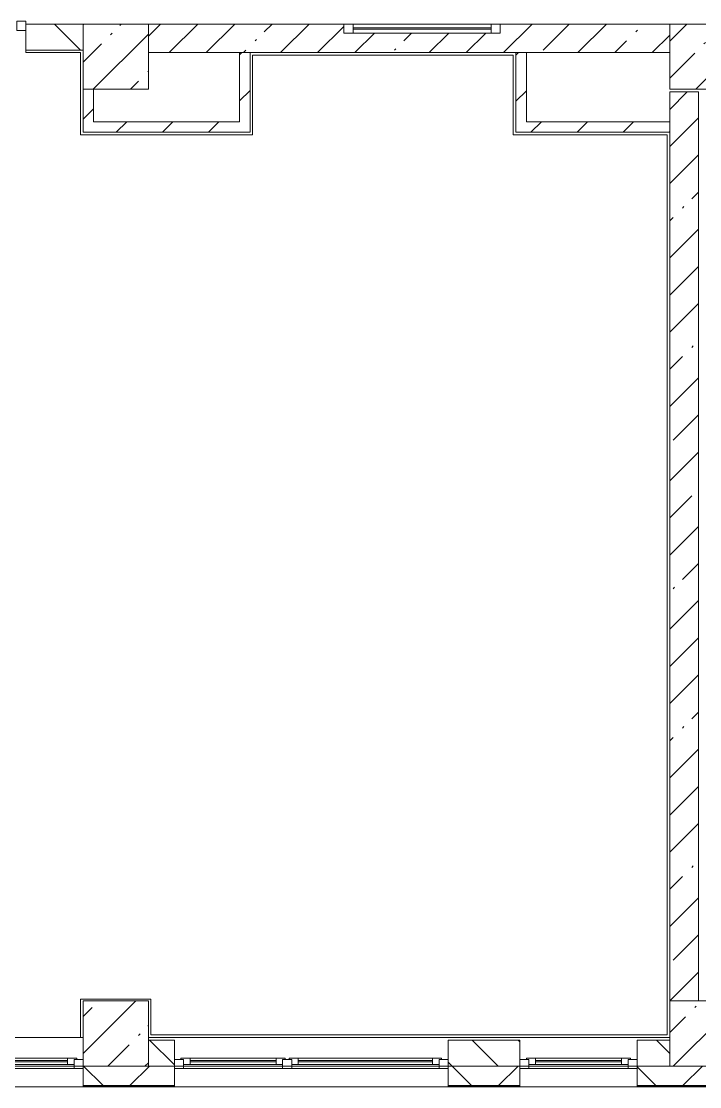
# Model space of a CAD drawing. Header units: millimetres. Extents: x 81773 to 282675, y -8553 to 29000.
# Drawn here: x 208238 to 213443, y -258 to 7921 of the extents above; entities that cross this region are included whole.
import ezdxf

# ---------------------------------------------------------------- set-up
doc = ezdxf.new("R2010")
doc.units = ezdxf.units.MM
doc.layers.add('A-FLOR-3', color=7, linetype='Continuous', lineweight=5, true_color=0xaaaaaa)
for name, color, linetype, lineweight in [('A-GLAZ-3', 7, 'Continuous', 5), ('A-GLAZ-CWMG-2', 7, 'Continuous', 5), ('A-WALL', 7, 'Continuous', 9), ('A-WALL-2', 7, 'Continuous', 5), ('I-WALL-4', 7, 'Continuous', 5), ('S-COLS-2', 7, 'Continuous', 5)]:
    doc.layers.add(name, color=color, linetype=linetype, lineweight=lineweight)
pattern_1 = [(45, (147802.7, 0), (-285.1231, 285.1231), []), (45, (148087.8, 0), (-285.1231, 285.1231), [504.031, -100.806, 16.764, -84.042])]
pattern_2 = [(45, (147802.7, 0), (-176.7767, 176.7767), [])]

# ---------------------------------------------------------------- blocks, each defined once
blk = doc.blocks.new('BSC_Колонна _Прямоугольная - 500х500-V102-3_3_3_птичка')
at = {"layer": 'S-COLS-2'}
h = blk.add_hatch(dxfattribs=at)
h.set_pattern_fill('FP_63', color=256, style=0, pattern_type=2)
h.set_pattern_definition([(45, (-61160, -7650), (-285.1231, 285.1231), []), (45, (-60874.88, -7650), (-285.123, 285.123), [504.031, -100.806, 16.764, -84.042])])
h.paths.add_polyline_path([(-250, -250), (250, -250), (250, 250), (-250, 250)])
for p, q in [((250, 250), (-250, 250)), ((-250, 250), (-250, -250)), ((250, -250), (250, 250)), ((-250, -250), (250, -250))]:
    blk.add_line(p, q, dxfattribs=at)
blk = doc.blocks.new('BSC_Колонна _Прямоугольная - 500х500-V109-3_3_3_птичка')
at = {"layer": 'S-COLS-2'}
h = blk.add_hatch(dxfattribs=at)
h.set_pattern_fill('FP_70', color=256, style=0, pattern_type=2)
h.set_pattern_definition([(45, (-61160, -150), (-285.123, 285.123), []), (45, (-60874.88, -150), (-285.123, 285.123), [504.031, -100.806, 16.764, -84.042])])
h.paths.add_polyline_path([(-250, -250), (250, -250), (250, 250), (-250, 250)])
for p, q in [((250, 250), (-250, 250)), ((-250, 250), (-250, -250)), ((250, -250), (250, 250)), ((-250, -250), (250, -250))]:
    blk.add_line(p, q, dxfattribs=at)
blk = doc.blocks.new('BSC_Колонна _Прямоугольная - 500х500-V110-3_3_3_птичка')
at = {"layer": 'S-COLS-2'}
h = blk.add_hatch(dxfattribs=at)
h.set_pattern_fill('FP_71', color=256, style=0, pattern_type=2)
h.set_pattern_definition([(45, (-65660, -150), (-285.1231, 285.1231), []), (45, (-65374.88, -150), (-285.1231, 285.1231), [504.031, -100.806, 16.764, -84.042])])
h.paths.add_polyline_path([(-106.7, -250), (250, -250), (250, 250), (-250, 250), (-250, -250)])
for p, q in [((250, 250), (-250, 250)), ((-250, 250), (-250, -250)), ((250, -250), (250, 250)), ((-250, -250), (250, -250))]:
    blk.add_line(p, q, dxfattribs=at)
blk = doc.blocks.new('BSC_Колонна _Прямоугольная - 500х500-V113-3_3_3_птичка')
at = {"layer": 'S-COLS-2'}
h = blk.add_hatch(dxfattribs=at)
h.set_pattern_fill('FP_74', color=256, style=0, pattern_type=2)
h.set_pattern_definition([(45, (-65660, -7650), (-285.1231, 285.1231), []), (45, (-65374.88, -7650), (-285.1231, 285.1231), [504.031, -100.806, 16.764, -84.042])])
h.paths.add_polyline_path([(-106.7, -250), (250, -250), (250, 22), (220, 22), (220, 30), (250, 30), (250, 250), (-250, 250), (-250, -250)])
for p, q in [((220, 250), (-250, 250)), ((-250, 250), (-250, -250)), ((250, -250), (250, 22)), ((-250, -250), (250, -250))]:
    blk.add_line(p, q, dxfattribs=at)
blk = doc.blocks.new('120_Окно_СКБ_2Ст - 120_Окно_СКБ_2Ст 3100х2500 _мал_створка слева_ 2-22446355-3_3_3_птичка')
at = {"layer": 'A-GLAZ-3'}
for p, q in [((-1550, -127), (-1550, -57)), ((-1550, -57), (-1480, -57)), ((1550, -57), (-1550, -57)), ((-1480, -57), (-1480, -127)), ((650, -127), (650, -57)), ((650, -57), (720, -57)), ((720, -57), (720, -127)), ((1480, -127), (1480, -57)), ((1480, -57), (1550, -57)), ((1550, -57), (1550, -127)), ((-1480, -127), (-1550, -127)), ((-1550, -127), (-1500, -127)), ((-1480, -127), (-1500, -127)), ((-1500, -127), (-1500, -137)), ((-1500, -137), (670, -137)), ((670, -137), (-1500, -137)), ((650, -87), (-1480, -87)), ((-1480, -87), (-1480, -127)), ((-1430, -137), (-1430, -87)), ((-1430, -107), (600, -107)), ((600, -117), (-1430, -117)), ((600, -137), (600, -87)), ((650, -127), (650, -87)), ((720, -127), (650, -127)), ((670, -127), (650, -127)), ((670, -127), (700, -127)), ((670, -137), (670, -127)), ((720, -127), (700, -127)), ((700, -127), (700, -137)), ((700, -137), (1500, -137)), ((1500, -137), (700, -137)), ((1480, -87), (720, -87)), ((720, -87), (720, -127)), ((770, -137), (770, -87)), ((770, -107), (1430, -107)), ((1430, -117), (770, -117)), ((1430, -137), (1430, -87)), ((1480, -127), (1480, -87)), ((1550, -127), (1480, -127)), ((1500, -127), (1480, -127)), ((1500, -127), (1550, -127)), ((1500, -137), (1500, -127))]:
    blk.add_line(p, q, dxfattribs=at)
blk = doc.blocks.new('120_Окно_СКБ_1Ст - 120_Окно_СКБ_1Ст 900х2500_h_-22445987-3_3_3_птичка')
at = {"layer": 'A-GLAZ-3'}
for p, q in [((-450, -127), (-450, -57)), ((-450, -57), (-380, -57)), ((450, -57), (-450, -57)), ((-380, -57), (-380, -127)), ((380, -127), (380, -57)), ((380, -57), (450, -57)), ((450, -57), (450, -127)), ((-380, -127), (-450, -127)), ((-450, -127), (-400, -127)), ((-380, -127), (-400, -127)), ((-400, -127), (-400, -137)), ((-400, -137), (400, -137)), ((400, -137), (-400, -137)), ((380, -87), (-380, -87)), ((-380, -87), (-380, -127)), ((-330, -137), (-330, -87)), ((-330, -107), (330, -107)), ((330, -117), (-330, -117)), ((330, -137), (330, -87)), ((380, -127), (380, -87)), ((450, -127), (380, -127)), ((400, -127), (380, -127)), ((400, -127), (450, -127)), ((400, -137), (400, -127))]:
    blk.add_line(p, q, dxfattribs=at)
blk = doc.blocks.new('120_Окно_СКБ_2Ст - 120_Окно_СКБ_2Ст 2100х2400 _мал створка справа_-22446225-3_3_3_птичка')
at = {"layer": 'A-GLAZ-3'}
for p, q in [((-1050, -127), (-1050, -57)), ((-1050, -57), (-980, -57)), ((1050, -57), (-1050, -57)), ((-980, -57), (-980, -127)), ((150, -127), (150, -57)), ((150, -57), (220, -57)), ((220, -57), (220, -127)), ((980, -127), (980, -57)), ((980, -57), (1050, -57)), ((1050, -57), (1050, -127)), ((-980, -127), (-1050, -127)), ((-1050, -127), (-1000, -127)), ((-980, -127), (-1000, -127)), ((-1000, -127), (-1000, -137)), ((-1000, -137), (170, -137)), ((170, -137), (-1000, -137)), ((150, -87), (-980, -87)), ((-980, -87), (-980, -127)), ((-930, -137), (-930, -87)), ((-930, -107), (100, -107)), ((100, -117), (-930, -117)), ((100, -137), (100, -87)), ((150, -127), (150, -87)), ((220, -127), (150, -127)), ((170, -127), (150, -127)), ((170, -127), (200, -127)), ((170, -137), (170, -127)), ((220, -127), (200, -127)), ((200, -127), (200, -137)), ((200, -137), (1000, -137)), ((1000, -137), (200, -137)), ((980, -87), (220, -87)), ((220, -87), (220, -127)), ((270, -137), (270, -87)), ((270, -107), (930, -107)), ((930, -117), (270, -117)), ((930, -137), (930, -87)), ((980, -127), (980, -87)), ((1050, -127), (980, -127)), ((1000, -127), (980, -127)), ((1000, -127), (1050, -127)), ((1000, -137), (1000, -127))]:
    blk.add_line(p, q, dxfattribs=at)
blk = doc.blocks.new('Прямоугольный импост - 50 x 70 мм-V258-3_3_3_птичка')
at = {"layer": 'A-GLAZ-CWMG-2'}
for p, q in [((-70, 35), (0, 35)), ((-70, -35), (-70, 35)), ((0, 35), (0, -35)), ((0, -35), (-70, -35))]:
    blk.add_line(p, q, dxfattribs=at)
blk = doc.blocks.new('120_Окно_СКБ_1Ст - 120_Окно_СКБ_1Ст 400х1200 EI30-24228621-3_3_3_птичка')
at = {"layer": 'A-GLAZ-3'}
for p, q in [((-600, 40), (-600, 110)), ((-600, 110), (-530, 110)), ((600, 110), (-600, 110)), ((-530, 110), (-530, 40)), ((530, 40), (530, 110)), ((530, 110), (600, 110)), ((600, 110), (600, 40)), ((-530, 40), (-600, 40)), ((-600, 40), (600, 40)), ((530, 80), (-530, 80)), ((530, 70), (-530, 70)), ((600, 40), (530, 40))]:
    blk.add_line(p, q, dxfattribs=at)

msp = doc.modelspace()

# ---------------------------------------------------------------- hatches: boundary and pattern name
at = {"layer": 'A-WALL-2'}
h = msp.add_hatch(dxfattribs=at)
h.set_pattern_fill('FP_82', color=256, style=0, pattern_type=2)
h.set_pattern_definition([(135, (147802.7, 0), (-176.7767, -176.7767), [])])
h.paths.add_polyline_path([(212962.7, -100), (213212.7, -100), (213212.7, 100), (212962.7, 100)])
h.paths.add_polyline_path([(203312.7, -100), (203312.7, 100), (202562.7, 100), (202562.7, -100), (202759.2, -100)])
h.paths.add_polyline_path([(204712.7, -100), (205612.7, -100), (205612.7, 100), (204712.7, 100), (204712.7, -52.2)])
h.paths.add_polyline_path([(212062.7, -100), (212062.7, 100), (211512.7, 100), (211512.7, -100)])
h.paths.add_polyline_path([(209212.7, -100), (209412.7, -100), (209412.7, 100), (209212.7, 100), (209212.7, 42.9)])
h.paths.add_polyline_path([(198812.7, -100), (198812.7, 100), (198062.7, 100), (198062.7, -100), (198520.6, -100)])
h.paths.add_polyline_path([(190462.7, -100), (190712.7, -100), (190712.7, 100), (190462.7, 100)])
h.paths.add_polyline_path([(189562.7, -100), (189562.7, 100), (188942.7, 100), (188942.7, -100)])
h.paths.add_polyline_path([(191212.7, -100), (192112.7, -100), (192112.7, 100), (191212.7, 100), (191212.7, -9.1)])
h.paths.add_polyline_path([(200212.7, -100), (200462.7, -100), (200462.7, 100), (200212.7, 100), (200212.7, 33.3)])
h.paths.add_polyline_path([(195962.7, -100), (195962.7, 100), (195712.7, 100), (195712.7, -100)])
h.paths.add_polyline_path([(185792.7, -100), (185792.7, 100), (185225.7, 100), (185225.7, -100)])
h.paths.add_polyline_path([(186342.7, -100), (186342.7, 100), (186292.7, 100), (186292.7, -100)])
h.paths.add_polyline_path([(184215, -100), (184325.7, -100), (184325.7, 100), (183772.7, 100), (183772.7, -100)])
h.paths.add_polyline_path([(181565.8, -100), (181672.7, -100), (181672.7, 100), (181412.7, 100), (181412.7, -100)])
h.paths.add_polyline_path([(179446.5, -100), (179912.7, -100), (179912.7, 100), (178685.5, 100), (178685.5, -100)])
h.paths.add_polyline_path([(177785.5, -100), (177785.5, 100), (177612.4, 100), (177612.4, -100)])
h.paths.add_polyline_path([(167162.7, -100), (168512.7, -100), (168512.7, 100), (167162.7, 100)])
h.paths.add_polyline_path([(174148.1, -100), (174212.4, -100), (174212.4, 100), (173962.7, 100), (173962.7, -100)])
h.paths.add_polyline_path([(173362.7, -100), (173362.7, 100), (172612.7, 100), (172612.7, -100), (173088.4, -100)])
h.paths.add_polyline_path([(170512.7, -100), (170512.7, 100), (170312.7, 100), (170312.7, -100)])
h.paths.add_polyline_path([(169712.7, -100), (169712.7, 100), (169412.7, 100), (169412.7, -100)])
h.paths.add_polyline_path([(163412.7, -100), (163412.7, 100), (162662.7, 100), (162662.7, -100)])
h.paths.add_polyline_path([(164312.7, -100), (165062.7, -100), (165062.7, 100), (164312.7, 100)])
h.paths.add_polyline_path([(159812.7, -100), (159962.7, -100), (159962.7, 100), (159812.7, 100)])
h.paths.add_polyline_path([(158253, -100), (158912.7, -100), (158912.7, 100), (158162.4, 100), (158162.4, -100)])
h.paths.add_polyline_path([(154632.7, -100), (155462.7, -100), (155462.7, 100), (154632.7, 100)])
h = msp.add_hatch(dxfattribs=at)
h.set_pattern_fill('FP_84', color=256, style=0, pattern_type=2)
h.set_pattern_definition([(45, (147802.7, 0), (-353.5534, 353.5534), []), (135, (147802.7, 0), (-353.5534, -353.5534), [])])
h.paths.add_polyline_path([(219362.7, -250), (223502.7, -250), (223502.7, -100), (219362.7, -100)])
h.paths.add_polyline_path([(217594.6, -250), (218462.7, -250), (218462.7, -100), (214862.7, -100), (214862.7, -250), (215475.3, -250)])
h.paths.add_polyline_path([(204878.6, -250), (205612.7, -250), (205612.7, -100), (204429.8, -100), (204429.8, -250)])
h.paths.add_polyline_path([(212062.7, -250), (212062.7, -100), (211512.7, -100), (211512.7, -250)])
h.paths.add_polyline_path([(209117.3, -250), (209412.7, -250), (209412.7, -100), (208712.7, -100), (208712.7, -250)])
h.paths.add_polyline_path([(213712.7, -250), (213962.7, -250), (213962.7, -100), (212962.7, -100), (212962.7, -250), (213356, -250)])
at = {"layer": 'I-WALL-4'}
h = msp.add_hatch(dxfattribs=at)
h.set_pattern_fill('FP_83', color=256, style=0, pattern_type=2)
h.set_pattern_definition([(135, (147802.7, 0), (-353.5534, -353.5534), [])])
h.paths.add_polyline_path([(208272.7, 7700), (208712.7, 7700), (208712.7, 7900), (208272.7, 7900)])
h.paths.add_polyline_path([(205772.7, 7700), (205772.7, 7900), (204712.7, 7900), (204712.7, 7700), (204878.6, 7700)])
h = msp.add_hatch(dxfattribs=at)
h.set_pattern_fill('FP_80', color=256, style=0, pattern_type=2)
h.set_pattern_definition(pattern_1)
h.paths.add_polyline_path([(213212.7, 7680), (213212.7, 7900), (211912.7, 7900), (211912.7, 7830), (210712.7, 7830), (210712.7, 7900), (209212.7, 7900), (209212.7, 7680), (212112.7, 7680)])
h = msp.add_hatch(dxfattribs=at)
h.set_pattern_fill('FP_85', color=256, style=0, pattern_type=2)
h.set_pattern_definition(pattern_2)
h.paths.add_polyline_path([(209992.7, 7150), (209992.7, 7680), (209912.7, 7680), (209912.7, 7150)])
h = msp.add_hatch(dxfattribs=at)
h.set_pattern_fill('FP_85', color=256, style=0, pattern_type=2)
h.set_pattern_definition(pattern_2)
h.paths.add_polyline_path([(212112.7, 7070), (212112.7, 7680), (212032.7, 7680), (212032.7, 7070)])
h = msp.add_hatch(dxfattribs=at)
h.set_pattern_fill('FP_85', color=256, style=0, pattern_type=2)
h.set_pattern_definition(pattern_2)
h.paths.add_polyline_path([(208792.7, 7150), (208792.7, 7400), (208712.7, 7400), (208712.7, 7150)])
h = msp.add_hatch(dxfattribs=at)
h.set_pattern_fill('FP_80', color=256, style=0, pattern_type=2)
h.set_pattern_definition(pattern_1)
h.paths.add_polyline_path([(213432.7, 400), (213432.7, 7380), (213212.7, 7380), (213212.7, 400), (213423.2, 400)])
h = msp.add_hatch(dxfattribs=at)
h.set_pattern_fill('FP_85', color=256, style=0, pattern_type=2)
h.set_pattern_definition(pattern_2)
h.paths.add_polyline_path([(208712.7, 7070), (209992.7, 7070), (209992.7, 7150), (208712.7, 7150)])
h = msp.add_hatch(dxfattribs=at)
h.set_pattern_fill('FP_85', color=256, style=0, pattern_type=2)
h.set_pattern_definition(pattern_2)
h.paths.add_polyline_path([(213212.7, 7070), (213212.7, 7150), (212112.7, 7150), (212112.7, 7070)])

# ---------------------------------------------------------------- linework, layer by layer
at = {"layer": 'A-FLOR-3'}
for p, q in [((208272.7, 7680), (208272.7, 7700)), ((208692.7, 7680), (208272.7, 7680)), ((208692.7, 7050), (208692.7, 7680)), ((212012.7, 7660), (210012.7, 7660)), ((210012.7, 7660), (210012.7, 7050)), ((212012.7, 7050), (212012.7, 7660)), ((210012.7, 7050), (208692.7, 7050)), ((213192.7, 7050), (212012.7, 7050)), ((213192.7, 140), (213192.7, 7050)), ((208692.7, 120), (208692.7, 415)), ((208692.7, 415), (209232.7, 415)), ((209232.7, 415), (209232.7, 140)), ((209232.7, 140), (213192.7, 140))]:
    msp.add_line(p, q, dxfattribs=at)
at = {"layer": 'A-WALL'}
for p, q in [((209992.7, 7680), (209912.7, 7680)), ((212112.7, 7680), (212032.7, 7680)), ((213212.7, 7070), (213212.7, 7150)), ((209212.7, -100), (209412.7, -100)), ((211512.7, -100), (212062.7, -100)), ((213212.7, -100), (212962.7, -100)), ((208712.7, -250), (209412.7, -250)), ((208712.7, -253), (209412.7, -253)), ((211512.7, -250), (212062.7, -250)), ((211512.7, -253), (212062.7, -253)), ((212962.7, -250), (213962.7, -250)), ((212962.7, -253), (213962.7, -253))]:
    msp.add_line(p, q, dxfattribs=at)
at = {"layer": 'A-WALL-2'}
for p, q in [((209412.7, 100), (209212.7, 100)), ((209412.7, -258), (209412.7, 100)), ((212062.7, 100), (211512.7, 100)), ((211512.7, 100), (211512.7, -258)), ((212062.7, -258), (212062.7, 100)), ((213212.7, 100), (212962.7, 100)), ((212962.7, 100), (212962.7, -258)), ((205612.7, -100), (208712.7, -100)), ((208712.7, -100), (208712.7, -258)), ((209412.7, -100), (211512.7, -100)), ((212062.7, -100), (212962.7, -100)), ((212062.7, -258), (198812.7, -258)), ((212062.7, -258), (223660.7, -258))]:
    msp.add_line(p, q, dxfattribs=at)
at = {"layer": 'I-WALL-4'}
for p, q in [((208712.7, 7900), (208272.7, 7900)), ((208272.7, 7900), (208272.7, 7700)), ((210712.7, 7900), (209212.7, 7900)), ((213212.7, 7900), (211912.7, 7900)), ((208272.7, 7700), (208712.7, 7700)), ((209212.7, 7680), (209912.7, 7680)), ((209912.7, 7680), (209912.7, 7150)), ((209992.7, 7070), (209992.7, 7680)), ((209992.7, 7680), (212032.7, 7680)), ((212032.7, 7680), (212032.7, 7070)), ((212112.7, 7150), (212112.7, 7680)), ((212112.7, 7680), (213212.7, 7680)), ((208712.7, 7400), (208712.7, 7070)), ((208792.7, 7150), (208792.7, 7400)), ((213212.7, 7380), (213212.7, 7150)), ((213432.7, 7380), (213212.7, 7380)), ((213432.7, 400), (213432.7, 7380)), ((209912.7, 7150), (208792.7, 7150)), ((213212.7, 7150), (212112.7, 7150)), ((208712.7, 7070), (209992.7, 7070)), ((212032.7, 7070), (213212.7, 7070)), ((213212.7, 7070), (213212.7, 400)), ((204712.7, 120), (208712.7, 120)), ((209212.7, 120), (213212.7, 120))]:
    msp.add_line(p, q, dxfattribs=at)

# ---------------------------------------------------------------- block references
at = {"layer": 'A-GLAZ-3'}
msp.add_blockref('120_Окно_СКБ_1Ст - 120_Окно_СКБ_1Ст 400х1200 EI30-24228621-3_3_3_птичка', (211312.7, 7790), dxfattribs=at)
at = {"layer": 'A-GLAZ-3', "rotation": 180}
for name, p in [('120_Окно_СКБ_2Ст - 120_Окно_СКБ_2Ст 3100х2500 _мал_створка слева_ 2-22446355-3_3_3_птичка', (207162.7, -175)), ('120_Окно_СКБ_2Ст - 120_Окно_СКБ_2Ст 2100х2400 _мал створка справа_-22446225-3_3_3_птичка', (210462.7, -175)), ('120_Окно_СКБ_1Ст - 120_Окно_СКБ_1Ст 900х2500_h_-22445987-3_3_3_птичка', (212512.7, -175))]:
    msp.add_blockref(name, p, dxfattribs=at)
at = {"layer": 'A-GLAZ-CWMG-2', "extrusion": (0, 0, -1), "rotation": 180}
msp.add_blockref('Прямоугольный импост - 50 x 70 мм-V258-3_3_3_птичка', (-208272.7, 7885.7), dxfattribs=at)
at = {"layer": 'S-COLS-2'}
for name, p in [('BSC_Колонна _Прямоугольная - 500х500-V102-3_3_3_птичка', (208962.7, 7650)), ('BSC_Колонна _Прямоугольная - 500х500-V113-3_3_3_птичка', (213462.7, 7650)), ('BSC_Колонна _Прямоугольная - 500х500-V109-3_3_3_птичка', (208962.7, 150)), ('BSC_Колонна _Прямоугольная - 500х500-V110-3_3_3_птичка', (213462.7, 150))]:
    msp.add_blockref(name, p, dxfattribs=at)

doc.saveas('drawing.dxf')
